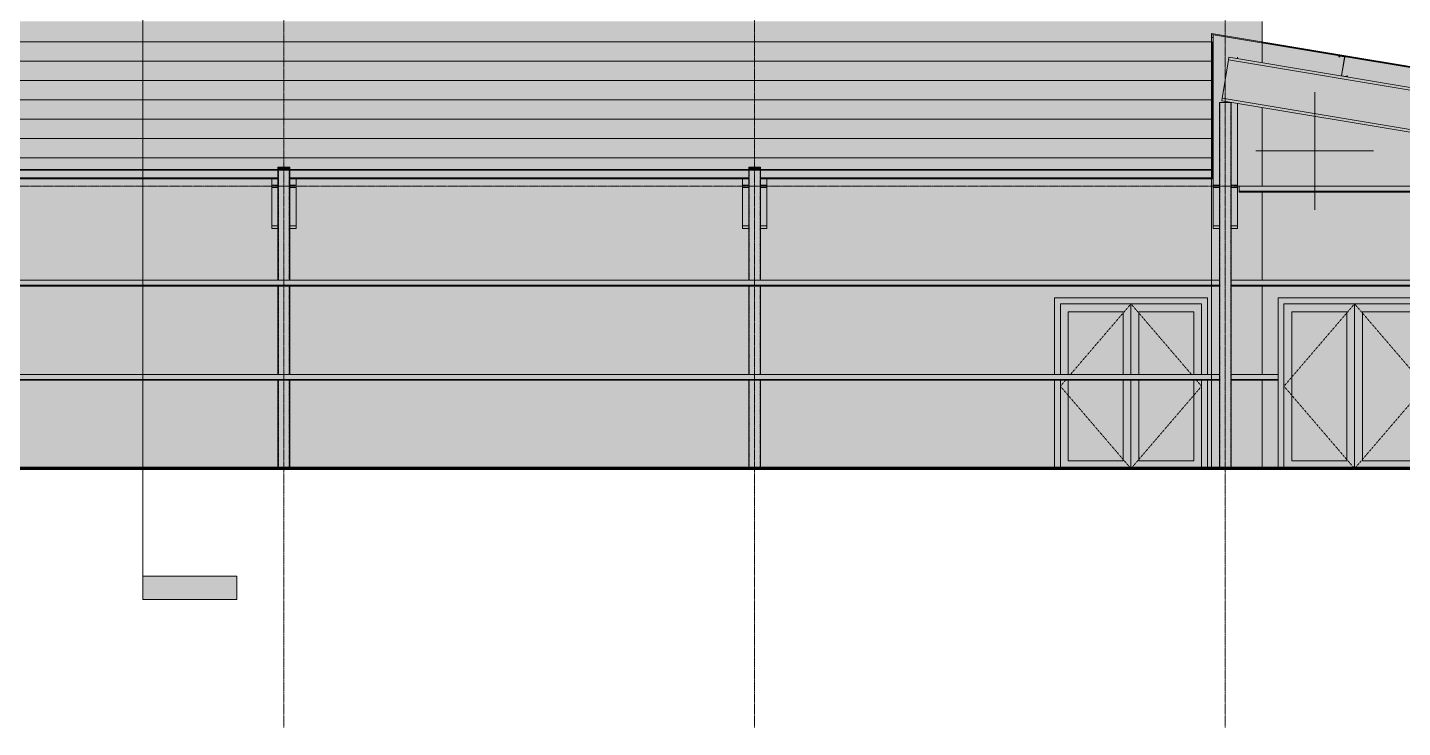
# Model space of a CAD drawing. Header units: inches. Extents: x 20426 to 36348, y -461 to 673.
# Drawn here: x 21739 to 22440, y -132 to 225 of the extents above; entities that cross this region are included whole.
import ezdxf

# ---------------------------------------------------------------- set-up
doc = ezdxf.new("R2010")
doc.units = ezdxf.units.IN
doc.header["$MEASUREMENT"] = 0
for name, pattern in [('Dash 1_16_', [0.125, 0.0625, -0.0625]), ('Grid Line 1_2_', [0.875, 0.5, -0.125, 0.125, -0.125]), ('Hidden 1_8_', [0.1875, 0.125, -0.0625])]:
    doc.linetypes.add(name, pattern=pattern)
for name, color, linetype, lineweight in [('A-DOOR', 31, 'Continuous', 13), ('A-DOOR-FRAM', 31, 'Continuous', 9), ('A-DOOR-GLAZ', 31, 'Continuous', 9), ('A-FLOR-LEVL', 51, 'Continuous', 9), ('A-ROOF', 132, 'Continuous', 13), ('A-WALL', 113, 'Continuous', 13), ('C-TOPO', 7, 'Continuous', 9), ('G-ANNO-SYMB', 111, 'Continuous', 9), ('I-WALL', 2, 'Continuous', 13), ('M-HVAC-DUCT-CNTR', 70, 'Continuous', 9), ('S-BEAM', 12, 'Continuous', 9), ('S-COLS', 52, 'Continuous', 9), ('S-GRID', 1, 'Continuous', 9)]:
    doc.layers.add(name, color=color, linetype=linetype, lineweight=lineweight)

# ---------------------------------------------------------------- blocks, each defined once
blk = doc.blocks.new('Girt_Z - 10_D-559341-Elevation - West')
at = {"layer": 'S-BEAM'}
h = blk.add_hatch(color=256, dxfattribs=at)
h.paths.add_polyline_path([(22411.7, 199.72), (22412.27, 200.21), (22412.2, 200.3), (22411.67, 199.84), (22409.38, 200.22), (22409.37, 200.11)], flags=0)
h.paths.add_polyline_path([(22409.32, 200.31), (22410.91, 209.81), (22410.8, 209.82), (22409.21, 200.33)], flags=0)
h.paths.add_polyline_path([(22407.92, 209.84), (22408.45, 210.29), (22410.74, 209.91), (22410.75, 210.02), (22408.42, 210.41), (22407.85, 209.92)], flags=0)
for p, q in [((22408.42, 210.41), (22407.85, 209.92)), ((22410.75, 210.02), (22408.42, 210.41)), ((22407.85, 209.92), (22407.92, 209.84)), ((22407.92, 209.84), (22408.45, 210.29)), ((22408.45, 210.29), (22410.74, 209.91)), ((22410.8, 209.82), (22409.21, 200.33)), ((22409.32, 200.31), (22410.91, 209.81)), ((22411.67, 199.84), (22409.38, 200.22)), ((22412.2, 200.3), (22411.67, 199.84)), ((22411.7, 199.72), (22412.27, 200.21)), ((22412.27, 200.21), (22412.2, 200.3))]:
    blk.add_line(p, q, dxfattribs=at)
for centre, radius, start, end in [((22410.72, 209.84), 0.0782, 350.53768, 78.41496), ((22410.72, 209.84), 0.187, 350.53768, 80.53768), ((22409.4, 200.3), 0.187, 170.53768, 260.53768), ((22409.4, 200.3), 0.0782, 170.53768, 257.49532)]:
    blk.add_arc(centre, radius, start, end, dxfattribs=at)
blk = doc.blocks.new('W-Wide Flange - W21X166-556722-Elevation - West')
at = {"layer": 'S-BEAM'}
for points in [[(22751.23, 122.61), (22754.19, 140.36), (22351.53, 207.47), (22348.57, 189.72), (22751.19, 122.61)], [(22754.19, 140.36), (22754.34, 141.24), (22351.67, 208.32), (22351.57, 207.47), (22753.09, 140.55)], [(22754.34, 141.24), (22754.56, 142.58), (22351.9, 209.69), (22351.68, 208.35), (22753.09, 141.45)], [(22751.08, 121.73), (22751.19, 122.61), (22348.57, 189.72), (22348.43, 188.84), (22743.41, 123.01)], [(22750.86, 120.39), (22751.08, 121.73), (22348.43, 188.84), (22348.2, 187.5), (22743.41, 121.63)]]:
    blk.add_hatch(color=256, dxfattribs=at).paths.add_polyline_path(points, flags=0)
for p, q in [((22348.57, 189.72), (22351.53, 207.47)), ((22351.53, 207.47), (22351.68, 208.35)), ((22351.68, 208.35), (22351.9, 209.69)), ((22754.34, 141.24), (22351.68, 208.35)), ((22754.56, 142.58), (22351.9, 209.69)), ((22348.43, 188.84), (22348.57, 189.72)), ((22348.2, 187.5), (22348.43, 188.84)), ((22750.86, 120.39), (22348.2, 187.5)), ((22348.43, 188.84), (22751.08, 121.73)), ((22754.19, 140.36), (22751.23, 122.61)), ((22754.34, 141.24), (22754.19, 140.36)), ((22754.56, 142.58), (22754.34, 141.24)), ((22751.08, 121.73), (22750.86, 120.39)), ((22751.23, 122.61), (22751.08, 121.73))]:
    blk.add_line(p, q, dxfattribs=at)
blk = doc.blocks.new('HSS-Hollow Structural Section-Column - HSS6X6X1_4-V14-Elevation - West')
at = {"layer": 'S-COLS', "linetype": 'Hidden 1_8_'}
for p, q in [((21867.29, 153.64), (21867.29, 152.22)), ((21867.29, 152.22), (21867.29, 152.13)), ((21867.29, 152.09), (21867.29, 96.05)), ((21872.82, 152.22), (21872.82, 153.64)), ((21872.82, 152.13), (21872.82, 152.22)), ((21872.82, 96.05), (21872.82, 152.09)), ((21867.29, 93.02), (21867.29, 48.05)), ((21872.82, 48.05), (21872.82, 93.02)), ((21867.29, 45.02), (21867.29, 0)), ((21872.82, 0), (21872.82, 45.02))]:
    blk.add_line(p, q, dxfattribs=at)
blk = doc.blocks.new('W-Wide Flange - W21X166-556728-Elevation - West')
at = {"layer": 'S-BEAM'}
h = blk.add_hatch(color=256, dxfattribs=at)
h.paths.add_polyline_path([(21867.05, 144.58), (21867.05, 147.72), (21863.85, 147.72), (21863.85, 144.58)], flags=0)
h.paths.add_polyline_path([(21873.05, 144.58), (21876.25, 144.58), (21876.25, 147.72), (21873.05, 147.72), (21873.05, 145.73)], flags=0)
h = blk.add_hatch(color=256, dxfattribs=at)
h.paths.add_polyline_path([(21867.05, 122.39), (21867.05, 123.73), (21863.85, 123.73), (21863.85, 122.39)], flags=0)
h.paths.add_polyline_path([(21876.25, 122.39), (21876.25, 123.73), (21873.05, 123.73), (21873.05, 122.39)], flags=0)
h.paths.add_polyline_path([(21876.25, 143.24), (21876.25, 144.58), (21873.05, 144.58), (21873.05, 143.24)], flags=0)
h.paths.add_polyline_path([(21863.85, 143.24), (21867.05, 143.24), (21867.05, 144.58), (21863.85, 144.58)], flags=0)
for points in [[(21867.05, 123.73), (21867.05, 143.24), (21863.85, 143.24), (21863.85, 123.73)], [(21873.05, 123.73), (21876.25, 123.73), (21876.25, 143.24), (21873.05, 143.24)]]:
    blk.add_hatch(color=256, dxfattribs=at).paths.add_polyline_path(points, flags=0)
for p, q in [((21863.85, 144.58), (21863.85, 147.72)), ((21876.25, 144.58), (21876.25, 147.72)), ((21867.06, 144.58), (21863.85, 144.58)), ((21863.85, 144.58), (21863.85, 143.24)), ((21863.85, 143.24), (21867.06, 143.24)), ((21863.85, 143.24), (21863.85, 123.73)), ((21876.25, 144.58), (21873.05, 144.58)), ((21873.05, 143.24), (21876.25, 143.24)), ((21876.25, 143.24), (21876.25, 144.58)), ((21876.25, 123.73), (21876.25, 143.24)), ((21863.85, 123.73), (21863.85, 122.39)), ((21867.05, 123.73), (21863.85, 123.73)), ((21863.85, 122.39), (21867.05, 122.39)), ((21876.25, 123.73), (21873.05, 123.73)), ((21873.05, 122.39), (21876.25, 122.39)), ((21876.25, 122.39), (21876.25, 123.73))]:
    blk.add_line(p, q, dxfattribs=at)
blk = doc.blocks.new('Girt_Z - 10_D-559342-Elevation - West')
at = {"layer": 'S-BEAM'}
for points in [[(22343.07, 217.2), (22343.07, 217.59), (20676.75, 217.59), (20676.75, 217.2), (22336.71, 217.2)], [(22343.35, 217.2), (22343.35, 217.59), (22343.07, 217.59), (22343.07, 217.2)], [(21387.76, 216.98), (22343.07, 216.98), (22343.07, 217.2), (20676.75, 217.2), (20676.75, 216.98), (21368.39, 216.98)], [(21445.86, 207.72), (22343.07, 207.72), (22343.07, 216.98), (20676.75, 216.98), (20676.75, 207.72), (21407.13, 207.72)], [(22343.35, 216.98), (22343.35, 217.2), (22343.07, 217.2), (22343.07, 216.98)], [(22343.35, 207.72), (22343.35, 216.98), (22343.07, 216.98), (22343.07, 207.72)]]:
    blk.add_hatch(color=256, dxfattribs=at).paths.add_polyline_path(points, flags=0)
for p, q in [((22343.07, 217.59), (20676.75, 217.59)), ((22343.35, 217.59), (22343.07, 217.59)), ((22343.35, 217.59), (22343.35, 217.2)), ((22343.35, 217.2), (22343.35, 216.98)), ((22343.35, 216.98), (22343.35, 207.72))]:
    blk.add_line(p, q, dxfattribs=at)
blk = doc.blocks.new('Girt_Z - 10_D-V16-Elevation - West')
at = {"layer": 'S-BEAM'}
for points in [[(22343.07, 158.01), (22343.07, 158.4), (20676.75, 158.4), (20676.75, 158.01), (22336.71, 158.01)], [(20676.75, 157.8), (22343.07, 157.8), (22343.07, 158.01), (20676.75, 158.01), (20676.75, 157.94)], [(20676.75, 152.22), (20907.05, 152.22), (20907.05, 155.05), (20913.05, 155.05), (20913.05, 152.22), (21147.05, 152.22), (21147.05, 153.64), (21153.05, 153.64), (21153.05, 152.22), (21387.05, 152.22), (21387.05, 153.64), (21393.05, 153.64), (21393.05, 152.22), (21627.05, 152.22), (21627.05, 153.64), (21633.05, 153.64), (21633.05, 152.22), (21867.05, 152.22), (21867.08, 153.64), (21873.05, 153.64), (21873.05, 152.22), (22107.05, 152.22), (22107.05, 153.64), (22113.05, 153.64), (22113.05, 152.22), (22343.07, 152.22), (22343.07, 157.8), (20676.75, 157.8), (20676.75, 152.57)], [(22343.35, 158.01), (22343.35, 158.4), (22343.07, 158.4), (22343.07, 158.01)], [(22343.35, 157.8), (22343.35, 158.01), (22343.07, 158.01), (22343.07, 157.8)], [(22343.35, 148.3), (22343.35, 152.09), (22343.07, 152.09), (22343.07, 148.3)], [(22343.35, 148.29), (22343.35, 148.3), (22343.07, 148.29)], [(22343.35, 148.2), (22343.35, 148.29), (22343.07, 148.29), (22343.07, 148.2)], [(22343.35, 147.72), (22343.35, 148.2), (22343.07, 148.2), (22343.07, 147.72)]]:
    blk.add_hatch(color=256, dxfattribs=at).paths.add_polyline_path(points, flags=0)
h = blk.add_hatch(color=256, dxfattribs=at)
h.paths.add_polyline_path([(21484.59, 148.3), (21627.05, 148.3), (21627.05, 152.09), (21393.05, 152.09), (21393.05, 148.3), (21465.23, 148.3)], flags=0)
h.paths.add_polyline_path([(20676.75, 148.3), (20907.05, 148.3), (20907.05, 152.09), (20676.75, 152.09)], flags=0)
h.paths.add_polyline_path([(22343.07, 148.3), (22343.07, 152.09), (22113.05, 152.09), (22113.05, 148.3), (22336.71, 148.3)], flags=0)
h.paths.add_polyline_path([(20913.05, 148.3), (21147.05, 148.3), (21147.05, 152.09), (20913.05, 152.09), (20913.05, 149.9)], flags=0)
h.paths.add_polyline_path([(22107.05, 148.3), (22107.05, 152.09), (21873.05, 152.09), (21873.05, 148.3), (22104.32, 148.3)], flags=0)
h.paths.add_polyline_path([(21867.05, 148.3), (21867.05, 152.09), (21633.05, 152.09), (21633.05, 148.3), (21862.24, 148.3)], flags=0)
h.paths.add_polyline_path([(21153.05, 148.3), (21387.05, 148.3), (21387.05, 152.09), (21153.05, 152.09)], flags=0)
h.paths.add_polyline_path([(22343.07, 152.09), (22343.35, 152.09), (22343.35, 157.8), (22343.07, 157.8), (22343.07, 152.22)], flags=0)
h = blk.add_hatch(color=256, dxfattribs=at)
h.paths.add_polyline_path([(22343.07, 152.09), (22343.07, 152.22), (22113.05, 152.22), (22113.05, 152.09), (22336.71, 152.09)], flags=0)
h.paths.add_polyline_path([(20676.75, 152.09), (20907.05, 152.09), (20907.05, 152.22), (20676.75, 152.22)], flags=0)
h.paths.add_polyline_path([(21368.39, 152.09), (21387.05, 152.09), (21387.05, 152.22), (21153.05, 152.18), (21153.05, 152.09), (21349.03, 152.09)], flags=0)
h.paths.add_polyline_path([(22107.05, 152.09), (22107.05, 152.22), (21873.05, 152.22), (21873.05, 152.09), (22104.32, 152.09)], flags=0)
h.paths.add_polyline_path([(21484.59, 152.09), (21627.05, 152.15), (21627.05, 152.22), (21393.05, 152.16), (21393.05, 152.09), (21465.23, 152.09)], flags=0)
h.paths.add_polyline_path([(20913.05, 152.09), (21147.05, 152.09), (21147.05, 152.22), (20913.05, 152.2)], flags=0)
h.paths.add_polyline_path([(21867.05, 152.09), (21867.05, 152.22), (21633.05, 152.22), (21633.05, 152.09), (21862.24, 152.09)], flags=0)
h = blk.add_hatch(color=256, dxfattribs=at)
h.paths.add_polyline_path([(22343.07, 148.2), (22343.07, 148.29), (22113.05, 148.29), (22113.05, 148.2), (22336.71, 148.2)], flags=0)
h.paths.add_polyline_path([(20680.89, 148.2), (20907.05, 148.2), (20907.05, 148.29), (20676.75, 148.29), (20676.75, 148.2)], flags=0)
h.paths.add_polyline_path([(22107.05, 148.2), (22107.05, 148.29), (21873.05, 148.29), (21873.05, 148.2), (22104.32, 148.2)], flags=0)
h.paths.add_polyline_path([(20913.05, 148.2), (21147.05, 148.2), (21147.05, 148.29), (20913.05, 148.29)], flags=0)
h.paths.add_polyline_path([(21867.05, 148.2), (21867.05, 148.29), (21633.05, 148.29), (21633.05, 148.2), (21862.24, 148.2)], flags=0)
h.paths.add_polyline_path([(21153.05, 148.2), (21387.05, 148.2), (21387.05, 148.29), (21153.05, 148.29)], flags=0)
h.paths.add_polyline_path([(21627.05, 148.2), (21627.05, 148.29), (21393.05, 148.29), (21393.05, 148.2), (21625, 148.2)], flags=0)
h = blk.add_hatch(color=256, dxfattribs=at)
h.paths.add_polyline_path([(22343.07, 147.72), (22343.07, 148.2), (22113.05, 148.2), (22113.05, 147.72), (22336.71, 147.72)], flags=0)
h.paths.add_polyline_path([(20680.89, 147.72), (20907.05, 147.72), (20907.05, 148.2), (20676.75, 148.2), (20676.75, 147.72)], flags=0)
h.paths.add_polyline_path([(22107.05, 147.72), (22107.05, 148.2), (21873.05, 148.2), (21873.05, 147.72), (22104.32, 147.72)], flags=0)
h.paths.add_polyline_path([(20913.05, 147.72), (21147.05, 147.72), (21147.05, 148.2), (20913.05, 148.2)], flags=0)
h.paths.add_polyline_path([(21867.05, 147.72), (21867.05, 148.2), (21633.05, 148.2), (21633.05, 147.72), (21862.24, 147.72)], flags=0)
h.paths.add_polyline_path([(21153.05, 147.72), (21387.05, 147.72), (21387.05, 148.2), (21153.05, 148.2)], flags=0)
h.paths.add_polyline_path([(21627.05, 147.72), (21627.05, 148.2), (21393.05, 148.2), (21393.05, 147.72), (21625, 147.72)], flags=0)
h = blk.add_hatch(color=256, dxfattribs=at)
h.paths.add_polyline_path([(22107.05, 148.29), (22107.05, 148.3), (22104.32, 148.29)], flags=0)
h.paths.add_polyline_path([(21867.05, 148.29), (21867.05, 148.3), (21862.24, 148.29)], flags=0)
h.paths.add_polyline_path([(21627.05, 148.29), (21627.05, 148.3), (21625, 148.29)], flags=0)
for p, q in [((22343.07, 158.4), (20676.75, 158.4)), ((22343.35, 158.4), (22343.07, 158.4)), ((22343.35, 158.4), (22343.35, 158.01)), ((22343.35, 158.01), (22343.35, 157.8)), ((22343.35, 157.8), (22343.35, 152.09)), ((21633.05, 148.29), (21867.05, 148.29)), ((21633.05, 148.2), (21867.05, 148.2)), ((21633.05, 147.72), (21867.06, 147.72)), ((21873.05, 148.29), (22107.05, 148.29)), ((21873.05, 148.2), (22107.05, 148.2)), ((21873.05, 147.72), (22107.06, 147.72)), ((22113.05, 148.29), (22343.07, 148.29)), ((22113.05, 148.2), (22343.07, 148.2)), ((22113.05, 147.72), (22343.07, 147.72)), ((22343.07, 148.29), (22343.35, 148.29)), ((22343.07, 148.2), (22343.35, 148.2)), ((22343.07, 147.72), (22343.35, 147.72)), ((22343.35, 152.09), (22343.35, 148.3)), ((22343.35, 148.29), (22343.35, 148.2)), ((22343.35, 148.2), (22343.35, 147.72))]:
    blk.add_line(p, q, dxfattribs=at)
blk = doc.blocks.new('HSS-Hollow Structural Section-Column - HSS6X6X1_4-V19-Elevation - West')
at = {"layer": 'S-COLS', "linetype": 'Hidden 1_8_'}
for p, q in [((22107.29, 153.64), (22107.29, 152.22)), ((22107.29, 152.22), (22107.29, 152.11)), ((22107.29, 152.09), (22107.29, 96.05)), ((22112.82, 152.22), (22112.82, 153.64)), ((22112.82, 152.11), (22112.82, 152.22)), ((22112.82, 96.05), (22112.82, 152.09)), ((22107.29, 93.02), (22107.29, 48.05)), ((22112.82, 48.05), (22112.82, 93.02)), ((22107.29, 45.02), (22107.29, 0)), ((22112.82, 0), (22112.82, 45.02))]:
    blk.add_line(p, q, dxfattribs=at)
blk = doc.blocks.new('W-Wide Flange - W21X166-V20-Elevation - West')
at = {"layer": 'S-BEAM'}
h = blk.add_hatch(color=256, dxfattribs=at)
h.paths.add_polyline_path([(22356.25, 144.58), (22356.25, 186.16), (22353.05, 186.69), (22353.05, 144.58), (22356.08, 144.58)], flags=0)
h.paths.add_polyline_path([(22346.4, 144.58), (22347.05, 144.58), (22347.05, 186.69), (22352.7, 186.75), (22348.21, 187.52), (22351.9, 209.69), (22356.25, 208.97), (22356.25, 209.73), (22343.85, 209.73), (22343.85, 144.58)], flags=0)
h = blk.add_hatch(color=256, dxfattribs=at)
h.paths.add_polyline_path([(22343.85, 122.39), (22347.05, 122.39), (22347.05, 123.73), (22343.85, 123.73)], flags=0)
h.paths.add_polyline_path([(22353.05, 122.39), (22356.25, 122.39), (22356.25, 123.73), (22353.05, 123.73), (22353.05, 122.96)], flags=0)
h.paths.add_polyline_path([(22347.05, 143.24), (22347.05, 144.58), (22343.85, 144.58), (22343.85, 143.24), (22346.4, 143.24)], flags=0)
h.paths.add_polyline_path([(22353.05, 143.24), (22356.25, 143.24), (22356.25, 144.58), (22353.05, 144.58), (22353.05, 143.71)], flags=0)
for points in [[(22346.4, 123.73), (22347.05, 123.73), (22347.05, 143.24), (22343.85, 143.24), (22343.85, 123.73)], [(22356.08, 123.73), (22356.25, 123.73), (22356.25, 143.24), (22353.05, 143.24), (22353.05, 123.73)]]:
    blk.add_hatch(color=256, dxfattribs=at).paths.add_polyline_path(points, flags=0)
for p, q in [((22343.85, 152.09), (22343.85, 209.73)), ((22356.25, 208.97), (22356.25, 209.73)), ((22356.25, 144.58), (22356.25, 186.16)), ((22343.85, 144.58), (22343.85, 152.09)), ((22347.05, 144.58), (22343.85, 144.58)), ((22343.85, 144.58), (22343.85, 143.24)), ((22343.85, 143.24), (22347.05, 143.24)), ((22343.85, 143.24), (22343.85, 123.73)), ((22356.25, 144.58), (22353.05, 144.58)), ((22353.05, 143.24), (22356.25, 143.24)), ((22356.25, 143.24), (22356.25, 144.58)), ((22356.25, 123.73), (22356.25, 143.24)), ((22343.85, 123.73), (22343.85, 122.39)), ((22347.05, 123.73), (22343.85, 123.73)), ((22343.85, 122.39), (22347.05, 122.39)), ((22356.25, 123.73), (22353.05, 123.73)), ((22353.05, 122.39), (22356.25, 122.39)), ((22356.25, 122.39), (22356.25, 123.73))]:
    blk.add_line(p, q, dxfattribs=at)
blk = doc.blocks.new('Girt_C - 8_D-560235-Elevation - West')
at = {"layer": 'S-BEAM'}
for points in [[(21392.6, 47.87), (22343.07, 47.87), (22343.07, 48.05), (20663.05, 48), (20663.05, 47.87), (21387.76, 47.87)], [(22343.07, 45.5), (22343.07, 47.87), (20663.05, 47.87), (20663.05, 45.5), (22336.71, 45.5)], [(21387.76, 45.02), (22343.07, 45.02), (22343.07, 45.5), (20663.05, 45.5), (20663.05, 45.02), (21368.39, 45.02)]]:
    blk.add_hatch(color=256, dxfattribs=at).paths.add_polyline_path(points, flags=0)
h = blk.add_hatch(color=256, dxfattribs=at)
h.paths.add_polyline_path([(22343.07, 47.87), (22347.05, 47.87), (22347.05, 48.05), (22343.07, 48), (22343.07, 47.97)], flags=0)
h.paths.add_polyline_path([(22765.05, 47.87), (22765.05, 48.05), (22761.05, 48), (22761.05, 47.87), (22762.78, 47.87)], flags=0)
h.paths.add_polyline_path([(22353.05, 47.87), (22376.95, 47.87), (22376.95, 48.05), (22353.05, 48), (22353.05, 47.97)], flags=0)
h.paths.add_polyline_path([(22755.05, 47.87), (22755.05, 48.05), (22454.95, 48), (22454.95, 47.87), (22724.04, 47.87)], flags=0)
h = blk.add_hatch(color=256, dxfattribs=at)
h.paths.add_polyline_path([(22765.05, 45.5), (22765.05, 47.87), (22761.05, 47.87), (22761.05, 45.5), (22762.78, 45.5)], flags=0)
h.paths.add_polyline_path([(22343.07, 45.5), (22347.05, 45.5), (22347.05, 47.87), (22343.07, 47.87)], flags=0)
h.paths.add_polyline_path([(22755.05, 45.5), (22755.05, 47.87), (22454.95, 47.87), (22454.95, 45.5), (22724.04, 45.5)], flags=0)
h.paths.add_polyline_path([(22353.05, 45.5), (22376.95, 45.5), (22376.95, 47.87), (22353.05, 47.87)], flags=0)
h = blk.add_hatch(color=256, dxfattribs=at)
h.paths.add_polyline_path([(22765.05, 45.02), (22765.05, 45.5), (22761.05, 45.5), (22761.05, 45.02), (22762.78, 45.02)], flags=0)
h.paths.add_polyline_path([(22346.4, 45.02), (22347.05, 45.02), (22347.05, 45.5), (22343.07, 45.5), (22343.07, 45.02)], flags=0)
h.paths.add_polyline_path([(22353.05, 45.02), (22376.95, 45.02), (22376.95, 45.5), (22353.05, 45.5), (22353.05, 45.43)], flags=0)
h.paths.add_polyline_path([(22755.05, 45.02), (22755.05, 45.5), (22454.95, 45.5), (22454.95, 45.02), (22724.04, 45.02)], flags=0)
for p, q in [((22343.07, 48.05), (20663.05, 48.05)), ((20663.05, 45.5), (22343.07, 45.5)), ((20663.05, 45.02), (22343.07, 45.02)), ((22347.05, 48.05), (22343.07, 48.05)), ((22343.07, 45.5), (22347.05, 45.5)), ((22343.07, 45.02), (22347.05, 45.02)), ((22376.95, 48.05), (22353.05, 48.05)), ((22353.05, 45.5), (22376.95, 45.5)), ((22353.05, 45.02), (22376.95, 45.02))]:
    blk.add_line(p, q, dxfattribs=at)
blk = doc.blocks.new('Girt_C - 8_D-V21-Elevation - West')
at = {"layer": 'S-BEAM'}
for points in [[(20663.05, 95.87), (22343.07, 95.87), (22343.07, 96.05), (20663.05, 96)], [(21387.76, 93.5), (22343.07, 93.5), (22343.07, 95.87), (20663.05, 95.87), (20663.05, 93.5), (21368.39, 93.5)], [(22343.07, 93.02), (22343.07, 93.5), (20663.05, 93.5), (20663.05, 93.02), (22336.71, 93.02)]]:
    blk.add_hatch(color=256, dxfattribs=at).paths.add_polyline_path(points, flags=0)
h = blk.add_hatch(color=256, dxfattribs=at)
h.paths.add_polyline_path([(22343.07, 95.87), (22347.05, 95.87), (22347.05, 96.05), (22343.07, 96), (22343.07, 95.97)], flags=0)
h.paths.add_polyline_path([(22765.05, 95.87), (22765.05, 96.05), (22761.05, 96), (22761.05, 95.87), (22762.78, 95.87)], flags=0)
h.paths.add_polyline_path([(22353.05, 95.87), (22755.05, 95.87), (22755.05, 96.05), (22353.05, 96), (22353.05, 95.97)], flags=0)
h = blk.add_hatch(color=256, dxfattribs=at)
h.paths.add_polyline_path([(22765.05, 93.5), (22765.05, 95.87), (22761.05, 95.87), (22761.05, 93.5), (22762.78, 93.5)], flags=0)
h.paths.add_polyline_path([(22346.4, 93.5), (22347.05, 93.5), (22347.05, 95.87), (22343.07, 95.87), (22343.07, 93.5)], flags=0)
h.paths.add_polyline_path([(22353.05, 93.5), (22755.05, 93.5), (22755.05, 95.87), (22353.05, 95.87), (22353.05, 95.58)], flags=0)
h = blk.add_hatch(color=256, dxfattribs=at)
h.paths.add_polyline_path([(22765.05, 93.02), (22765.05, 93.5), (22761.05, 93.5), (22761.05, 93.02), (22762.78, 93.02)], flags=0)
h.paths.add_polyline_path([(22346.4, 93.02), (22347.05, 93.02), (22347.05, 93.5), (22343.07, 93.5), (22343.07, 93.02)], flags=0)
h.paths.add_polyline_path([(22353.05, 93.02), (22755.05, 93.02), (22755.05, 93.5), (22353.05, 93.5)], flags=0)
for p, q in [((22343.07, 96.05), (20663.05, 96.05)), ((20663.05, 93.5), (22343.07, 93.5)), ((20663.05, 93.02), (22343.07, 93.02)), ((22347.05, 96.05), (22343.07, 96.05)), ((22343.07, 93.5), (22347.05, 93.5)), ((22343.07, 93.02), (22347.05, 93.02)), ((22755.05, 96.05), (22353.05, 96.05)), ((22353.05, 93.5), (22755.05, 93.5)), ((22353.05, 93.02), (22755.05, 93.02))]:
    blk.add_line(p, q, dxfattribs=at)
blk = doc.blocks.new('HSS-Hollow Structural Section-Column - HSS6X6X1_4-556723-Elevation - West')
at = {"layer": 'S-COLS', "linetype": 'Hidden 1_8_'}
for p, q in [((22347.29, 0), (22347.29, 186.69)), ((22352.82, 186.69), (22352.82, 0))]:
    blk.add_line(p, q, dxfattribs=at)
blk = doc.blocks.new('Double-Glass 1 - 72_ x 84_-503867-Elevation - West')
at = {"layer": 'A-DOOR'}
h = blk.add_hatch(color=256, dxfattribs=at)
h.paths.add_polyline_path([(22337.95, 0), (22337.95, 45.02), (22333.95, 45.02), (22333.95, 4), (22305.95, 4), (22305.95, 45.02), (22297.95, 45.02), (22297.95, 4), (22269.95, 4), (22269.95, 45.02), (22265.95, 45.02), (22265.95, 0), (22336.71, 0)], flags=0)
h.paths.add_polyline_path([(22337.95, 48.05), (22337.95, 84), (22265.95, 84), (22265.95, 48.05), (22269.95, 48.05), (22269.95, 80), (22297.95, 80), (22297.95, 48.05), (22305.95, 48.05), (22305.95, 80), (22333.95, 80), (22333.95, 48.05), (22336.71, 48.05)], flags=0)
at = {"layer": 'A-DOOR-FRAM', "lineweight": 13}
h = blk.add_hatch(color=256, dxfattribs=at)
h.paths.add_polyline_path([(22262.95, 0), (22265.95, 0), (22265.95, 45.02), (22262.95, 45.02)], flags=0)
h.paths.add_polyline_path([(22340.95, 0), (22340.95, 45.02), (22337.95, 45.02), (22337.95, 0)], flags=0)
h.paths.add_polyline_path([(22340.95, 48.05), (22340.95, 87), (22262.95, 87), (22262.95, 48.05), (22265.95, 48.05), (22265.95, 84), (22337.95, 84), (22337.95, 48.05), (22339.23, 48.05)], flags=0)
at = {"layer": 'A-DOOR-GLAZ', "lineweight": 13}
h = blk.add_hatch(color=256, dxfattribs=at)
h.paths.add_polyline_path([(22269.95, 4), (22297.95, 4), (22297.95, 45.02), (22269.95, 45.02), (22269.95, 8.5)], flags=0)
h.paths.add_polyline_path([(22297.95, 48.05), (22297.95, 80), (22269.95, 80), (22269.95, 48.05)], flags=0)
h = blk.add_hatch(color=256, dxfattribs=at)
h.paths.add_polyline_path([(22305.95, 4), (22333.95, 4), (22333.95, 45.02), (22305.95, 45.02), (22305.95, 32)], flags=0)
h.paths.add_polyline_path([(22333.95, 48.05), (22333.95, 80), (22305.95, 80), (22305.95, 48.05)], flags=0)
at = {"layer": 'A-DOOR', "lineweight": 9}
for p, q in [((22269.95, 48.05), (22269.95, 80)), ((22269.95, 80), (22297.95, 80)), ((22297.95, 80), (22297.95, 48.05)), ((22301.95, 84), (22301.95, 48.05)), ((22305.95, 48.05), (22305.95, 80)), ((22305.95, 80), (22333.95, 80)), ((22333.95, 80), (22333.95, 48.04)), ((22269.95, 4), (22269.95, 45.02)), ((22297.95, 45.02), (22297.95, 4)), ((22301.95, 45.02), (22301.95, 0)), ((22305.95, 4), (22305.95, 45.02)), ((22333.95, 45.02), (22333.95, 4)), ((22265.95, 0), (22337.95, 0)), ((22297.95, 4), (22269.95, 4)), ((22333.95, 4), (22305.95, 4))]:
    blk.add_line(p, q, dxfattribs=at)
at = {"layer": 'A-DOOR', "linetype": 'Dash 1_16_', "lineweight": 9}
for p, q in [((22301.95, 84), (22271.14, 48.05)), ((22301.95, 84), (22332.77, 48.04)), ((22268.53, 45.02), (22265.95, 42)), ((22335.36, 45.02), (22337.95, 42)), ((22301.95, 0), (22265.95, 42)), ((22337.95, 42), (22301.95, 0))]:
    blk.add_line(p, q, dxfattribs=at)
at = {"layer": 'A-DOOR-FRAM'}
for p, q in [((22340.95, 87), (22262.95, 87)), ((22262.95, 87), (22262.95, 48.05)), ((22340.95, 48.04), (22340.95, 87)), ((22265.95, 48.05), (22265.95, 84)), ((22265.95, 84), (22337.95, 84)), ((22337.95, 84), (22337.95, 48.04)), ((22262.95, 45.02), (22262.95, 0)), ((22265.95, 0), (22265.95, 45.02)), ((22337.95, 45.02), (22337.95, 0)), ((22340.95, 0), (22340.95, 45.02)), ((22262.95, 0), (22265.95, 0)), ((22337.95, 0), (22340.95, 0))]:
    blk.add_line(p, q, dxfattribs=at)
blk = doc.blocks.new('Girt_C - 8_D-560236-Elevation - West')
at = {"layer": 'S-BEAM'}
h = blk.add_hatch(color=256, dxfattribs=at)
h.paths.add_polyline_path([(22357.05, 143.87), (22609.99, 143.87), (22608.86, 144.05), (22357.05, 144)], flags=0)
h.paths.add_polyline_path([(22753.09, 143.87), (22755.05, 143.87), (22755.05, 144), (22761.05, 144), (22761.05, 143.87), (22765.05, 143.87), (22765.05, 144.05), (22746.05, 144), (22746.85, 143.87)], flags=0)
h = blk.add_hatch(color=256, dxfattribs=at)
h.paths.add_polyline_path([(22357.05, 141.5), (22624.19, 141.5), (22609.99, 143.87), (22357.05, 143.87)], flags=0)
h.paths.add_polyline_path([(22765.05, 141.5), (22765.05, 143.87), (22761.05, 143.87), (22761.05, 141.5), (22762.78, 141.5)], flags=0)
h.paths.add_polyline_path([(22755.05, 141.5), (22755.05, 143.87), (22746.85, 143.87), (22754.56, 142.58), (22754.38, 141.5), (22754.56, 141.5)], flags=0)
h = blk.add_hatch(color=256, dxfattribs=at)
h.paths.add_polyline_path([(22754.56, 141.02), (22755.05, 141.02), (22755.05, 141.5), (22754.38, 141.5), (22754.34, 141.02)], flags=0)
h.paths.add_polyline_path([(22765.05, 141.02), (22765.05, 141.5), (22761.05, 141.5), (22761.05, 141.02), (22762.78, 141.02)], flags=0)
h.paths.add_polyline_path([(22375.45, 141.02), (22627.08, 141.02), (22624.19, 141.5), (22357.05, 141.5), (22357.05, 141.02)], flags=0)
for p, q in [((22608.86, 144.05), (22357.05, 144.05)), ((22357.05, 143.87), (22357.05, 144.05)), ((22357.05, 141.5), (22357.05, 143.87)), ((22357.05, 141.02), (22357.05, 141.5)), ((22357.05, 141.5), (22624.19, 141.5)), ((22357.05, 141.02), (22627.08, 141.02)), ((22765.05, 144.05), (22745.72, 144.05)), ((22754.3, 141.02), (22755.05, 141.02)), ((22754.38, 141.5), (22755.05, 141.5)), ((22761.05, 141.5), (22765.05, 141.5)), ((22761.05, 141.02), (22765.05, 141.02)), ((22765.05, 144.05), (22765.05, 143.87)), ((22765.05, 143.87), (22765.05, 141.5)), ((22765.05, 141.5), (22765.05, 141.02))]:
    blk.add_line(p, q, dxfattribs=at)
blk = doc.blocks.new('Double-Glass 1 - 72_ x 84_-V29-Elevation - West')
at = {"layer": 'A-DOOR'}
h = blk.add_hatch(color=256, dxfattribs=at)
h.paths.add_polyline_path([(22379.95, 0), (22451.95, 0), (22451.95, 84), (22379.95, 84), (22379.95, 12)], flags=0)
h.paths.add_polyline_path([(22419.95, 4), (22419.95, 80), (22447.95, 80), (22447.95, 4)], flags=0)
h.paths.add_polyline_path([(22411.95, 4), (22383.95, 4), (22383.95, 80), (22411.95, 80), (22411.95, 12)], flags=0)
at = {"layer": 'A-DOOR-FRAM', "lineweight": 13}
blk.add_hatch(color=256, dxfattribs=at).paths.add_polyline_path([(22376.95, 0), (22379.95, 0), (22379.95, 84), (22451.95, 84), (22451.95, 0), (22454.95, 0), (22454.95, 87), (22376.95, 87), (22376.95, 12)], flags=0)
at = {"layer": 'A-DOOR-GLAZ', "lineweight": 13}
for points in [[(22383.95, 4), (22411.95, 4), (22411.95, 80), (22383.95, 80), (22383.95, 12)], [(22419.95, 4), (22447.95, 4), (22447.95, 80), (22419.95, 80), (22419.95, 5)]]:
    blk.add_hatch(color=256, dxfattribs=at).paths.add_polyline_path(points, flags=0)
at = {"layer": 'A-DOOR', "linetype": 'Dash 1_16_', "lineweight": 9}
for p, q in [((22415.95, 84), (22379.95, 42)), ((22415.95, 84), (22451.95, 42)), ((22379.95, 42), (22415.95, 0)), ((22415.95, 0), (22451.95, 42))]:
    blk.add_line(p, q, dxfattribs=at)
at = {"layer": 'A-DOOR', "lineweight": 9}
for p, q in [((22383.95, 80), (22411.95, 80)), ((22383.95, 4), (22383.95, 80)), ((22411.95, 80), (22411.95, 4)), ((22415.95, 84), (22415.95, 0)), ((22419.95, 80), (22447.95, 80)), ((22419.95, 4), (22419.95, 80)), ((22447.95, 80), (22447.95, 4)), ((22411.95, 4), (22383.95, 4)), ((22447.95, 4), (22419.95, 4))]:
    blk.add_line(p, q, dxfattribs=at)
at = {"layer": 'A-DOOR-FRAM'}
for p, q in [((22454.95, 87), (22376.95, 87)), ((22376.95, 87), (22376.95, 0)), ((22454.95, 0), (22454.95, 87)), ((22379.95, 84), (22451.95, 84)), ((22379.95, 0), (22379.95, 84)), ((22451.95, 84), (22451.95, 0))]:
    blk.add_line(p, q, dxfattribs=at)
blk = doc.blocks.new('Section - 3_32_ x 3_8_-18514-Elevation - West')
at = {"layer": 'G-ANNO-SYMB'}
blk.add_hatch(color=256, dxfattribs=at).paths.add_polyline_path([(21846.12, -54.82), (21798.12, -54.82), (21798.12, -66.82), (21846.12, -66.82)], flags=0)
for p, q in [((21798.12, -66.82), (21798.12, -54.82)), ((21798.12, -54.82), (21846.12, -54.82)), ((21846.12, -54.82), (21846.12, -66.82)), ((21846.12, -66.82), (21798.12, -66.82))]:
    blk.add_line(p, q, dxfattribs=at)

msp = doc.modelspace()

# ---------------------------------------------------------------- hatches: boundary and pattern name
at = {"layer": 'A-ROOF', "transparency": 33554611}
for points in [[(22770.34, 150.09), (22770.34, 150.57), (22343.07, 221.78), (22343.07, 221.3), (22724.04, 157.81)], [(21407.13, 152.09), (22343.07, 152.09), (22343.07, 152.57), (20657.77, 152.57), (20657.77, 152.09), (21397.44, 152.09)]]:
    msp.add_hatch(color=256, dxfattribs=at).paths.add_polyline_path(points, flags=0)
at = {"layer": 'A-WALL', "transparency": 33554611}
for points in [[(22343.85, 152.09), (22343.85, 221.17), (22343.07, 221.3), (22343.07, 152.09)], [(22343.07, 152.09), (22343.07, 152.22), (20657.77, 152.22), (20657.77, 152.09), (22336.71, 152.09)]]:
    msp.add_hatch(color=256, dxfattribs=at).paths.add_polyline_path(points, flags=0)
at = {"layer": 'I-WALL'}
h = msp.add_hatch(color=256, dxfattribs=at)
h.paths.add_polyline_path([(22347.05, 0), (22347.05, 45.02), (22343.07, 45.02), (22343.07, 0), (22346.4, 0)], flags=0)
h.paths.add_polyline_path([(22353.05, 0), (22368.8, 0), (22368.8, 45.02), (22353.05, 45.02), (22353.05, 3.64)], flags=0)
h.paths.add_polyline_path([(22343.07, 48.05), (22347.05, 48.05), (22347.05, 93.02), (22343.07, 93.02), (22343.07, 62.14)], flags=0)
h.paths.add_polyline_path([(22353.05, 48.05), (22368.8, 48.05), (22368.8, 93.02), (22353.05, 93.02), (22353.05, 53.79)], flags=0)
h.paths.add_polyline_path([(22368.8, 96.05), (22368.8, 141.02), (22357.05, 141.02), (22357.05, 144.05), (22368.8, 144.05), (22368.8, 184.06), (22356.25, 186.16), (22356.25, 122.39), (22353.05, 122.39), (22353.05, 96.05), (22356.08, 96.05)], flags=0)
h.paths.add_polyline_path([(22343.07, 96.05), (22347.05, 96.05), (22347.05, 122.39), (22343.85, 122.39), (22343.85, 152.09), (22343.35, 152.09), (22343.35, 147.72), (22343.07, 147.72), (22343.07, 107.89)], flags=0)
h.paths.add_polyline_path([(22368.8, 206.88), (22368.8, 217.01), (22343.85, 221.17), (22343.85, 209.73), (22356.25, 209.69), (22356.25, 208.97), (22365.22, 207.47)], flags=0)
h.paths.add_polyline_path([(22368.8, 217.49), (22368.8, 228), (21132.05, 228), (21132.05, 220.35), (22343.07, 220.35), (22343.07, 221.78), (22368.05, 217.62)], flags=0)
h = msp.add_hatch(color=256, dxfattribs=at)
h.paths.add_polyline_path([(22368.8, 217.01), (22368.8, 217.49), (22343.07, 221.78), (22343.07, 221.3), (22368.05, 217.14)], flags=0)
h.paths.add_polyline_path([(21407.13, 217.59), (22343.07, 217.59), (22343.07, 220.35), (21132.05, 220.35), (21132.05, 217.59), (21387.76, 217.59)], flags=0)
h = msp.add_hatch(color=256, dxfattribs=at)
h.paths.add_polyline_path([(22104.32, 0), (22107.05, 0), (22107.05, 45.02), (21873.05, 45.02), (21873.05, 0), (21949.39, 0)], flags=0)
h.paths.add_polyline_path([(21136, 0), (21147.05, 0), (21147.05, 45.02), (21132.05, 45.02), (21132.05, 0)], flags=0)
h.paths.add_polyline_path([(21153.05, 0), (21387.05, 0), (21387.05, 45.02), (21153.05, 45.02), (21153.05, 1.56)], flags=0)
h.paths.add_polyline_path([(21393.05, 0), (21627.05, 0), (21627.05, 45.02), (21393.05, 45.02), (21393.05, 12)], flags=0)
h.paths.add_polyline_path([(21633.05, 0), (21867.05, 0), (21867.05, 45.02), (21633.05, 45.02), (21633.05, 12)], flags=0)
h.paths.add_polyline_path([(22113.05, 0), (22262.95, 0), (22262.95, 45.02), (22113.05, 45.02), (22113.05, 3.64)], flags=0)
h.paths.add_polyline_path([(22343.07, 0), (22343.07, 45.02), (22340.95, 45.02), (22340.95, 0)], flags=0)
h.paths.add_polyline_path([(21484.59, 48.05), (21627.05, 48.05), (21627.05, 93.02), (21393.05, 93.02), (21393.05, 48.05), (21407.13, 48.05)], flags=0)
h.paths.add_polyline_path([(22259.25, 48.05), (22262.95, 48.05), (22262.95, 87), (22340.95, 87), (22340.95, 48.05), (22343.07, 48.05), (22343.07, 93.02), (22113.05, 93.02), (22113.05, 48.05), (22181.78, 48.05)], flags=0)
h.paths.add_polyline_path([(21155.36, 48.05), (21387.05, 48.05), (21387.05, 93.02), (21153.05, 93.02), (21153.05, 48.05)], flags=0)
h.paths.add_polyline_path([(21132.05, 48.05), (21147.05, 48.05), (21147.05, 93.02), (21132.05, 93.02), (21132.05, 78.86)], flags=0)
h.paths.add_polyline_path([(21633.05, 48.05), (21867.05, 48.05), (21867.05, 93.02), (21633.05, 93.02), (21633.05, 62.14)], flags=0)
h.paths.add_polyline_path([(22107.05, 48.05), (22107.05, 93.02), (21873.05, 93.02), (21873.05, 48.05), (22104.32, 48.05)], flags=0)
h.paths.add_polyline_path([(21873.05, 96.05), (22107.05, 96.05), (22107.05, 122.39), (22103.85, 122.39), (22103.85, 147.72), (21876.25, 147.72), (21876.25, 122.39), (21873.05, 122.39)], flags=0)
h.paths.add_polyline_path([(21562.06, 96.05), (21627.05, 96.05), (21627.05, 122.39), (21623.85, 122.39), (21623.85, 147.72), (21396.25, 147.72), (21396.25, 122.39), (21393.05, 122.39), (21393.05, 96.05), (21484.59, 96.05)], flags=0)
h.paths.add_polyline_path([(22181.78, 96.05), (22343.07, 96.05), (22343.07, 147.72), (22116.25, 147.72), (22116.25, 122.39), (22113.05, 122.39), (22113.05, 96.05), (22171.02, 96.05)], flags=0)
h.paths.add_polyline_path([(21132.05, 96.05), (21147.05, 96.05), (21147.05, 122.39), (21143.85, 122.39), (21143.85, 147.72), (21132.05, 147.72), (21132.05, 145.73)], flags=0)
h.paths.add_polyline_path([(21633.05, 96.05), (21867.05, 96.05), (21867.05, 122.39), (21863.85, 122.39), (21863.85, 147.72), (21636.25, 147.72), (21636.25, 122.39), (21633.05, 122.39), (21633.05, 112.29)], flags=0)
h.paths.add_polyline_path([(21387.05, 96.05), (21387.05, 122.39), (21383.85, 122.39), (21383.85, 147.72), (21156.25, 147.72), (21156.25, 122.39), (21153.05, 122.39), (21153.05, 96.05), (21368.39, 96.05)], flags=0)
h.paths.add_polyline_path([(22343.85, 152.09), (22343.85, 221.17), (22343.07, 221.3), (22343.07, 217.59), (22343.35, 217.59), (22343.35, 152.09)], flags=0)
h = msp.add_hatch(color=256, dxfattribs=at)
h.paths.add_polyline_path([(22368.8, 0), (22376.95, 0), (22376.95, 45.02), (22368.8, 45.02), (22368.8, 12)], flags=0)
h.paths.add_polyline_path([(22625.07, 0), (22755.05, 0), (22755.05, 45.02), (22454.95, 45.02), (22454.95, 0), (22569.11, 0)], flags=0)
h.paths.add_polyline_path([(22761.05, 0), (22769.55, 0), (22769.55, 150.22), (22706.67, 160.7), (22706.65, 160.59), (22704.33, 160.95), (22703.84, 160.52), (22703.76, 160.6), (22704.33, 161.09), (22647.49, 170.57), (22647.47, 170.46), (22645.15, 170.81), (22644.65, 170.38), (22644.58, 170.47), (22645.15, 170.95), (22588.3, 180.43), (22588.29, 180.32), (22585.97, 180.68), (22585.47, 180.25), (22585.4, 180.33), (22585.97, 180.82), (22529.12, 190.29), (22529.1, 190.19), (22526.78, 190.54), (22526.28, 190.11), (22526.21, 190.2), (22526.78, 190.68), (22469.93, 200.16), (22469.92, 200.05), (22467.6, 200.4), (22467.1, 199.98), (22467.03, 200.06), (22467.6, 200.55), (22410.75, 210.02), (22410.74, 209.91), (22408.42, 210.27), (22407.92, 209.84), (22407.85, 209.92), (22408.42, 210.41), (22368.8, 217.01), (22368.8, 206.88), (22409.37, 200.11), (22409.38, 200.22), (22411.7, 199.87), (22412.2, 200.3), (22412.27, 200.21), (22411.7, 199.72), (22468.55, 190.25), (22468.57, 190.36), (22470.89, 190), (22471.39, 190.43), (22471.46, 190.35), (22470.89, 189.86), (22527.74, 180.39), (22527.75, 180.49), (22530.07, 180.14), (22530.57, 180.57), (22530.64, 180.48), (22530.07, 180), (22586.92, 170.52), (22586.93, 170.63), (22589.25, 170.28), (22589.75, 170.7), (22589.82, 170.62), (22589.25, 170.13), (22646.1, 160.66), (22646.12, 160.77), (22648.44, 160.41), (22648.94, 160.84), (22649.01, 160.76), (22648.44, 160.27), (22705.29, 150.79), (22705.3, 150.9), (22707.62, 150.55), (22708.12, 150.98), (22708.19, 150.89), (22707.62, 150.41), (22745.72, 144.05), (22765.05, 144), (22765.05, 141.02), (22761.05, 141.02), (22761.11, 96.05), (22768.87, 96), (22768.87, 95.95), (22765.05, 95.92), (22765.05, 93.02), (22761.05, 93.02), (22761.11, 48.05), (22768.87, 48), (22768.87, 47.95), (22765.05, 47.92), (22765.05, 45.02), (22761.05, 45.02), (22761.05, 12)], flags=0)
h.paths.add_polyline_path([(22769, 48), (22768.91, 47.95), (22768.87, 48.05), (22768.94, 48.02)], flags=0)
h.paths.add_polyline_path([(22768.48, 45.02), (22768.41, 45.1), (22768.94, 45.55), (22769, 48), (22769.05, 47.87), (22769.05, 45.5), (22768.58, 45.1)], flags=0)
h.paths.add_polyline_path([(22625.07, 48.05), (22755.05, 48.05), (22755.05, 93.02), (22368.8, 93.02), (22368.8, 48.05), (22376.95, 48.05), (22376.95, 87), (22454.95, 87), (22454.95, 48.05), (22569.11, 48.05)], flags=0)
h.paths.add_polyline_path([(22769, 96), (22768.91, 95.95), (22768.87, 96.05), (22768.94, 96.02)], flags=0)
h.paths.add_polyline_path([(22768.48, 93.02), (22768.41, 93.1), (22768.94, 93.55), (22769, 96), (22769.05, 95.87), (22769.05, 93.5), (22768.58, 93.1)], flags=0)
h.paths.add_polyline_path([(22724.04, 96.05), (22755.05, 96.05), (22755.05, 141.02), (22754.29, 140.98), (22750.86, 120.39), (22627.08, 141.02), (22368.8, 141.02), (22368.8, 96.05), (22646.58, 96.05)], flags=0)
h.paths.add_polyline_path([(22608.86, 144.05), (22368.8, 184.06), (22368.8, 144.05), (22569.11, 144.05)], flags=0)
h.paths.add_polyline_path([(22705.24, 150.99), (22705.13, 151.01), (22706.72, 160.5), (22706.82, 160.49), (22705.24, 151.01)], flags=0)
h.paths.add_polyline_path([(22646.06, 160.86), (22645.95, 160.87), (22647.53, 170.37), (22647.64, 170.35), (22646.06, 160.87)], flags=0)
h.paths.add_polyline_path([(22586.87, 170.72), (22586.77, 170.74), (22588.35, 180.23), (22588.46, 180.21), (22586.88, 170.74)], flags=0)
h.paths.add_polyline_path([(22527.69, 180.58), (22527.58, 180.6), (22529.16, 190.1), (22529.27, 190.08), (22527.69, 180.6)], flags=0)
h.paths.add_polyline_path([(22468.51, 190.45), (22468.4, 190.47), (22469.98, 199.96), (22470.09, 199.94), (22468.51, 190.47)], flags=0)
h.paths.add_polyline_path([(22409.32, 200.31), (22409.21, 200.33), (22410.8, 209.82), (22410.91, 209.81), (22409.33, 200.33)], flags=0)
at = {"layer": 'S-COLS'}
for points in [[(22347.29, 0), (22347.52, 0), (22347.52, 186.69), (22347.05, 186.69), (22347.05, 0), (22347.12, 0)], [(22351.24, 0), (22352.59, 0), (22352.59, 186.69), (22347.52, 186.69), (22347.52, 0)], [(22352.82, 0), (22353.05, 0), (22353.05, 186.69), (22352.59, 186.69), (22352.59, 0)], [(21867.29, 152.22), (21867.52, 152.22), (21867.52, 153.64), (21867.05, 153.64), (21867.08, 152.22), (21867.29, 152.22)], [(21867.12, 152.09), (21867.52, 152.13), (21867.52, 152.22), (21867.05, 152.22), (21867.08, 152.09)], [(21871.92, 152.22), (21872.59, 152.22), (21872.59, 153.64), (21867.52, 153.64), (21867.52, 152.22)], [(21872.59, 152.09), (21872.59, 152.22), (21867.52, 152.22), (21867.52, 152.09), (21871.92, 152.09)], [(21872.59, 152.22), (21873.05, 152.22), (21873.05, 153.64), (21872.59, 153.64), (21872.59, 152.57)], [(21872.99, 152.09), (21873.05, 152.13), (21873.05, 152.22), (21872.59, 152.22), (21872.59, 152.09), (21872.99, 152.09)], [(22107.29, 152.22), (22107.52, 152.22), (22107.52, 153.64), (22107.05, 153.64), (22107.05, 152.22), (22107.29, 152.22)], [(22107.05, 152.09), (22107.52, 152.11), (22107.52, 152.22), (22107.05, 152.22), (22107.05, 152.09)], [(22109.16, 152.22), (22112.59, 152.22), (22112.59, 153.64), (22107.52, 153.64), (22107.52, 152.22)], [(22112.59, 152.09), (22112.59, 152.22), (22107.52, 152.22), (22107.52, 152.09), (22109.16, 152.09)], [(22112.59, 152.22), (22113.05, 152.22), (22113.05, 153.64), (22112.59, 153.64), (22112.59, 152.57)], [(22113.05, 152.09), (22113.05, 152.22), (22112.59, 152.22), (22112.59, 152.09), (22112.99, 152.09)]]:
    msp.add_hatch(color=256, dxfattribs=at).paths.add_polyline_path(points, flags=0)
h = msp.add_hatch(color=256, dxfattribs=at)
h.paths.add_polyline_path([(21867.29, 0), (21867.52, 0), (21867.52, 45.02), (21867.05, 45.02), (21867.05, 0), (21867.12, 0)], flags=0)
h.paths.add_polyline_path([(21867.05, 48.05), (21867.52, 48.05), (21867.52, 93.02), (21867.05, 93.02), (21867.05, 53.79)], flags=0)
h.paths.add_polyline_path([(21867.08, 96.05), (21867.52, 96.05), (21867.52, 152.09), (21867.05, 152.09), (21867.05, 96.05)], flags=0)
h = msp.add_hatch(color=256, dxfattribs=at)
h.paths.add_polyline_path([(21867.52, 0), (21872.59, 0), (21872.59, 45.02), (21867.52, 45.02), (21867.52, 12)], flags=0)
h.paths.add_polyline_path([(21872.59, 48.05), (21872.59, 93.02), (21867.52, 93.02), (21867.52, 48.05), (21871.92, 48.05)], flags=0)
h.paths.add_polyline_path([(21872.59, 96.05), (21872.59, 152.09), (21867.52, 152.09), (21867.52, 96.05), (21871.92, 96.05)], flags=0)
h = msp.add_hatch(color=256, dxfattribs=at)
h.paths.add_polyline_path([(21872.59, 0), (21873.05, 0), (21873.03, 45.02), (21872.59, 45.02)], flags=0)
h.paths.add_polyline_path([(21872.82, 48.05), (21873.05, 48.05), (21873.02, 93.02), (21872.59, 93.02), (21872.59, 48.05), (21872.75, 48.05)], flags=0)
h.paths.add_polyline_path([(21872.67, 96.05), (21873.05, 96.05), (21873.05, 152.09), (21872.59, 152.09), (21872.59, 96.05)], flags=0)
h = msp.add_hatch(color=256, dxfattribs=at)
h.paths.add_polyline_path([(22107.29, 0), (22107.52, 0), (22107.52, 45.02), (22107.05, 45.02), (22107.05, 0), (22107.12, 0)], flags=0)
h.paths.add_polyline_path([(22107.52, 48.05), (22107.52, 93.02), (22107.05, 93.02), (22107.1, 48.05), (22107.45, 48.05)], flags=0)
h.paths.add_polyline_path([(22107.52, 96.05), (22107.52, 152.09), (22107.05, 152.09), (22107.08, 96.05), (22107.37, 96.05)], flags=0)
h = msp.add_hatch(color=256, dxfattribs=at)
h.paths.add_polyline_path([(22112.59, 0), (22112.59, 45.02), (22107.52, 45.02), (22107.52, 0)], flags=0)
h.paths.add_polyline_path([(22107.52, 48.05), (22112.59, 48.05), (22112.59, 93.02), (22107.52, 93.02), (22107.52, 53.79)], flags=0)
h.paths.add_polyline_path([(22112.59, 96.05), (22112.59, 152.09), (22107.52, 152.09), (22107.52, 96.05), (22109.16, 96.05)], flags=0)
h = msp.add_hatch(color=256, dxfattribs=at)
h.paths.add_polyline_path([(22112.82, 0), (22113.05, 0), (22113.03, 45.02), (22112.59, 45.02), (22112.59, 0)], flags=0)
h.paths.add_polyline_path([(22112.75, 48.05), (22113.05, 48.05), (22113.02, 93.02), (22112.59, 93.02), (22112.59, 48.05)], flags=0)
h.paths.add_polyline_path([(22112.59, 96.05), (22113.05, 96.05), (22113.05, 152.09), (22112.59, 152.09), (22112.59, 99.76)], flags=0)

# ---------------------------------------------------------------- linework, layer by layer
at = {"layer": 'A-FLOR-LEVL', "linetype": 'Grid Line 1_2_'}
for p, q in [((20426.1, 144), (23162.87, 144)), ((20426.1, 0), (23162.87, 0))]:
    msp.add_line(p, q, dxfattribs=at)
at = {"layer": 'A-ROOF'}
for p, q in [((22343.07, 221.78), (22770.34, 150.57)), ((22343.07, 221.78), (22343.07, 221.3)), ((22770.34, 150.09), (22343.07, 221.3)), ((22770.34, 150.57), (22368.8, 217.49)), ((22343.07, 152.22), (22343.07, 217.2)), ((20657.77, 152.57), (22343.07, 152.57)), ((22343.07, 152.09), (20657.77, 152.09))]:
    msp.add_line(p, q, dxfattribs=at)
at = {"layer": 'A-WALL'}
for p, q in [((22343.07, 221.3), (22343.07, 0)), ((22343.07, 221.3), (22343.07, 217.2)), ((22343.07, 221.3), (22343.07, 221.3)), ((22343.85, 219.87), (22343.07, 219.87)), ((22343.85, 152.09), (22343.85, 221.17)), ((22343.85, 152.09), (20657.77, 152.09)), ((20658.55, 152.22), (22343.07, 152.22)), ((22340.95, 0), (20658.55, 0))]:
    msp.add_line(p, q, dxfattribs=at)
at = {"layer": 'C-TOPO', "lineweight": 70}
msp.add_line((22625.07, 0), (20573.55, 0), dxfattribs=at)
at = {"layer": 'C-TOPO'}
msp.add_line((22625.07, 0), (20573.55, 0), dxfattribs=at)
at = {"layer": 'G-ANNO-SYMB'}
msp.add_line((21798.12, 480), (21798.12, -54.82), dxfattribs=at)
at = {"layer": 'I-WALL'}
for p, q in [((22368.8, 206.88), (22368.8, 228)), ((22368.8, 144.05), (22368.8, 184.06)), ((22368.8, 96.04), (22368.8, 141.02)), ((22368.8, 48.04), (22368.8, 93.02)), ((22368.8, 0), (22368.8, 45.02)), ((22340.95, 0), (22346.4, 0))]:
    msp.add_line(p, q, dxfattribs=at)
at = {"layer": 'M-HVAC-DUCT-CNTR'}
for p, q in [((22395.62, 132), (22395.62, 192)), ((22365.62, 162), (22425.62, 162))]:
    msp.add_line(p, q, dxfattribs=at)
at = {"layer": 'S-COLS'}
for p, q in [((22347.05, 186.69), (22347.05, 0)), ((22347.52, 186.69), (22347.05, 186.69)), ((22352.59, 186.69), (22347.52, 186.69)), ((22353.05, 186.69), (22352.59, 186.69)), ((22353.05, 0), (22353.05, 186.69)), ((21867.05, 153.64), (21867.05, 152.22)), ((21867.52, 153.64), (21867.05, 153.64)), ((21867.05, 152.22), (21867.05, 152.13)), ((21867.05, 152.09), (21867.05, 96.05)), ((21872.59, 153.64), (21867.52, 153.64)), ((21873.05, 153.64), (21872.59, 153.64)), ((21873.05, 152.22), (21873.05, 153.64)), ((21873.05, 152.13), (21873.05, 152.22)), ((21873.05, 96.05), (21873.05, 152.09)), ((22107.05, 153.64), (22107.05, 152.22)), ((22107.52, 153.64), (22107.05, 153.64)), ((22107.05, 152.22), (22107.05, 152.11)), ((22107.05, 152.09), (22107.05, 96.05)), ((22112.59, 153.64), (22107.52, 153.64)), ((22113.05, 153.64), (22112.59, 153.64)), ((22113.05, 152.22), (22113.05, 153.64)), ((22113.05, 152.11), (22113.05, 152.22)), ((22113.05, 96.05), (22113.05, 152.09)), ((21867.05, 93.02), (21867.05, 48.05)), ((21873.05, 48.05), (21873.05, 93.02)), ((22107.05, 93.02), (22107.05, 48.05)), ((22113.05, 48.05), (22113.05, 93.02)), ((21867.05, 45.02), (21867.05, 0)), ((21873.05, 0), (21873.05, 45.02)), ((22107.05, 45.02), (22107.05, 0)), ((22113.05, 0), (22113.05, 45.02)), ((21867.52, 0), (21867.05, 0)), ((21872.59, 0), (21867.52, 0)), ((21873.05, 0), (21872.59, 0)), ((22107.52, 0), (22107.05, 0)), ((22112.59, 0), (22107.52, 0)), ((22113.05, 0), (22112.59, 0))]:
    msp.add_line(p, q, dxfattribs=at)
at = {"layer": 'S-GRID', "linetype": 'Grid Line 1_2_'}
for p, q in [((21870.05, -132), (21870.05, 609)), ((22110.05, -132), (22110.05, 609)), ((22350.05, -132), (22350.05, 609))]:
    msp.add_line(p, q, dxfattribs=at)

# ---------------------------------------------------------------- block references
at = {"layer": 'A-DOOR'}
for name in ['Double-Glass 1 - 72_ x 84_-503867-Elevation - West', 'Double-Glass 1 - 72_ x 84_-V29-Elevation - West']:
    msp.add_blockref(name, (0, 0), dxfattribs=at)
at = {"layer": 'G-ANNO-SYMB'}
msp.add_blockref('Section - 3_32_ x 3_8_-18514-Elevation - West', (0, 0), dxfattribs=at)
at = {"layer": 'S-BEAM'}
for name, p in [('Girt_Z - 10_D-559342-Elevation - West', (0, 0)), ('Girt_Z - 10_D-559341-Elevation - West', (0, 0)), ('Girt_Z - 10_D-559342-Elevation - West', (0, -9.86)), ('W-Wide Flange - W21X166-V20-Elevation - West', (0, 0)), ('W-Wide Flange - W21X166-556722-Elevation - West', (0, 0)), ('Girt_Z - 10_D-559342-Elevation - West', (0, -19.73)), ('Girt_Z - 10_D-559342-Elevation - West', (0, -29.59)), ('Girt_Z - 10_D-559342-Elevation - West', (0, -39.46)), ('Girt_Z - 10_D-559342-Elevation - West', (0, -49.32)), ('Girt_Z - 10_D-V16-Elevation - West', (0, 0)), ('W-Wide Flange - W21X166-556728-Elevation - West', (0, 0)), ('W-Wide Flange - W21X166-556728-Elevation - West', (240, 0)), ('Girt_C - 8_D-560236-Elevation - West', (0, 0)), ('Girt_C - 8_D-V21-Elevation - West', (0, 0)), ('Girt_C - 8_D-560235-Elevation - West', (0, 0))]:
    msp.add_blockref(name, p, dxfattribs=at)
at = {"layer": 'S-COLS', "linetype": 'Hidden 1_8_'}
for name in ['HSS-Hollow Structural Section-Column - HSS6X6X1_4-556723-Elevation - West', 'HSS-Hollow Structural Section-Column - HSS6X6X1_4-V14-Elevation - West', 'HSS-Hollow Structural Section-Column - HSS6X6X1_4-V19-Elevation - West']:
    msp.add_blockref(name, (0, 0), dxfattribs=at)

doc.saveas('drawing.dxf')
